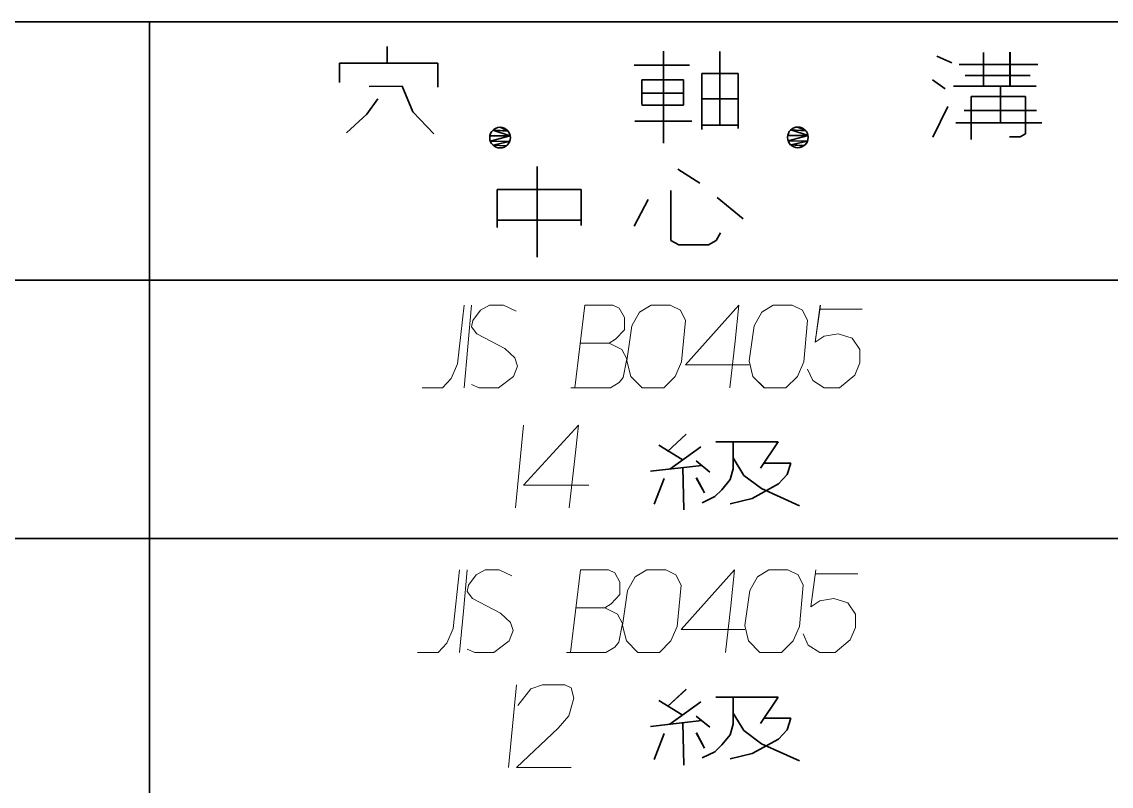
# Model space of a CAD drawing. Header units: millimetres. Extents: x 1333 to 104182, y -62616 to -5704.
# Drawn here: x 44934.52 to 44976.67, y -62540.41 to -62510.83 of the extents above; entities that cross this region are included whole.
import ezdxf

# ---------------------------------------------------------------- set-up
doc = ezdxf.new("R2010")
doc.units = ezdxf.units.MM
doc.header["$LTSCALE"] = 0.5
doc.layers.add('08', color=1, linetype='Continuous')

# ---------------------------------------------------------------- blocks, each defined once
blk = doc.blocks.new('999')
at = {"color": 7, "lineweight": 35}
for p, q in [((75114.978, -11823.12), (75475.513, -11823.12)), ((75414.978, -11823.12), (75414.978, -11898.12)), ((75114.978, -11838.12), (75474.978, -11838.12)), ((75234.978, -11853.12), (75474.978, -11853.12))]:
    blk.add_line(p, q, dxfattribs=at)
at = {"color": 7, "lineweight": 35, "ltscale": 0.008194}
blk.add_line((75428.771, -11824.547), (75428.771, -11825.531), dxfattribs=at)
at = {"color": 7, "lineweight": 35, "ltscale": 0.044495}
blk.add_line((75444.804, -11824.836), (75444.804, -11830.175), dxfattribs=at)
at = {"color": 7, "lineweight": 35, "ltscale": 0.035538}
blk.add_line((75448.075, -11824.847), (75448.075, -11829.111), dxfattribs=at)
at = {"color": 7, "lineweight": 35, "ltscale": 0.007961}
blk.add_line((75460.665, -11825.112), (75461.538, -11825.5), dxfattribs=at)
at = {"color": 7, "lineweight": 35, "ltscale": 0.016248}
blk.add_line((75463.384, -11824.913), (75463.384, -11826.863), dxfattribs=at)
at = {"color": 7, "lineweight": 35, "ltscale": 0.016525}
blk.add_line((75464.921, -11824.88), (75464.921, -11826.863), dxfattribs=at)
at = {"color": 7, "lineweight": 35, "ltscale": 0.047644}
blk.add_line((75425.997, -11825.531), (75431.714, -11825.531), dxfattribs=at)
at = {"color": 7, "lineweight": 35, "ltscale": 0.009323}
blk.add_line((75425.997, -11826.649), (75425.997, -11825.531), dxfattribs=at)
at = {"color": 7, "lineweight": 35, "ltscale": 0.011584}
blk.add_line((75431.714, -11825.531), (75431.714, -11826.921), dxfattribs=at)
at = {"color": 7, "lineweight": 35, "ltscale": 0.026721}
blk.add_line((75443.112, -11825.633), (75446.318, -11825.633), dxfattribs=at)
at = {"color": 7, "lineweight": 35, "ltscale": 0.038135}
blk.add_line((75461.969, -11825.6), (75466.545, -11825.6), dxfattribs=at)
at = {"color": 7, "lineweight": 35, "ltscale": 0.020081}
for p, q in [((75443.554, -11826.497), (75445.964, -11826.497)), ((75443.554, -11827.273), (75445.964, -11827.273)), ((75445.964, -11827.959), (75443.554, -11827.959))]:
    blk.add_line(p, q, dxfattribs=at)
at = {"color": 7, "lineweight": 35, "ltscale": 0.011816}
blk.add_line((75443.554, -11827.915), (75443.554, -11826.497), dxfattribs=at)
at = {"color": 7, "lineweight": 35, "ltscale": 0.012186}
blk.add_line((75445.964, -11826.497), (75445.964, -11827.959), dxfattribs=at)
at = {"color": 7, "lineweight": 35, "ltscale": 0.017505}
for p, q in [((75447.036, -11826.121), (75449.137, -11826.121)), ((75447.036, -11827.594), (75449.137, -11827.594)), ((75447.036, -11829.122), (75449.137, -11829.122))]:
    blk.add_line(p, q, dxfattribs=at)
at = {"color": 7, "lineweight": 35, "ltscale": 0.027048}
blk.add_line((75447.036, -11829.366), (75447.036, -11826.121), dxfattribs=at)
at = {"color": 7, "lineweight": 35, "ltscale": 0.026678}
blk.add_line((75449.137, -11826.121), (75449.137, -11829.322), dxfattribs=at)
at = {"color": 7, "lineweight": 35, "ltscale": 0.007469}
blk.add_line((75460.432, -11826.486), (75461.162, -11827.007), dxfattribs=at)
at = {"color": 7, "lineweight": 35, "ltscale": 0.031494}
blk.add_line((75462.312, -11826.231), (75466.091, -11826.231), dxfattribs=at)
at = {"color": 7, "lineweight": 35, "ltscale": 0.016067}
blk.add_line((75427.722, -11826.887), (75429.65, -11826.853), dxfattribs=at)
at = {"color": 7, "lineweight": 35, "ltscale": 0.01343}
blk.add_line((75429.65, -11826.853), (75430.259, -11828.345), dxfattribs=at)
at = {"color": 7, "lineweight": 35, "ltscale": 0.03988}
blk.add_line((75461.648, -11826.863), (75466.434, -11826.863), dxfattribs=at)
at = {"color": 7, "lineweight": 35, "ltscale": 0.017722}
blk.add_line((75464.379, -11826.863), (75464.379, -11828.989), dxfattribs=at)
at = {"color": 7, "lineweight": 35, "ltscale": 0.009085}
blk.add_line((75428.229, -11827.599), (75427.588, -11828.48), dxfattribs=at)
at = {"color": 7, "lineweight": 35, "ltscale": 0.02616}
blk.add_line((75462.676, -11827.461), (75465.816, -11827.461), dxfattribs=at)
at = {"color": 7, "lineweight": 35, "ltscale": 0.02077}
blk.add_line((75462.676, -11829.953), (75462.676, -11827.461), dxfattribs=at)
at = {"color": 7, "lineweight": 35, "ltscale": 0.018094}
blk.add_line((75465.816, -11827.461), (75465.816, -11829.632), dxfattribs=at)
at = {"color": 7, "lineweight": 35, "ltscale": 0.01339}
blk.add_line((75427.588, -11828.48), (75426.402, -11829.565), dxfattribs=at)
at = {"color": 7, "lineweight": 35, "ltscale": 0.014779}
blk.add_line((75430.259, -11828.345), (75431.478, -11829.633), dxfattribs=at)
at = {"color": 7, "lineweight": 35, "ltscale": 0.016422}
blk.add_line((75460.444, -11829.82), (75461.305, -11828.048), dxfattribs=at)
at = {"color": 7, "lineweight": 35, "ltscale": 0.034998}
blk.add_line((75462.268, -11828.28), (75466.467, -11828.28), dxfattribs=at)
at = {"color": 7, "lineweight": 35, "ltscale": 0.027539}
blk.add_line((75443.146, -11828.89), (75446.45, -11828.89), dxfattribs=at)
at = {"color": 7, "lineweight": 35, "ltscale": 0.041724}
blk.add_line((75461.77, -11828.989), (75466.776, -11828.989), dxfattribs=at)
at = {"color": 7, "lineweight": 35, "ltscale": 0.009827}
for p, q in [((75434.732, -11829.734), (75435.911, -11829.733)), ((75435.911, -11829.733), (75434.732, -11829.734)), ((75452.018, -11829.717), (75453.197, -11829.716)), ((75453.197, -11829.716), (75452.018, -11829.717))]:
    blk.add_line(p, q, dxfattribs=at)
at = {"color": 7, "lineweight": 35, "ltscale": 0.009973}
for p, q in [((75435.911, -11829.733), (75434.758, -11830.054)), ((75453.197, -11829.716), (75452.045, -11830.038))]:
    blk.add_line(p, q, dxfattribs=at)
at = {"color": 7, "lineweight": 35, "ltscale": 0.008787}
blk.add_line((75434.906, -11829.414), (75435.911, -11829.733), dxfattribs=at)
at = {"color": 7, "lineweight": 35, "ltscale": 0.007298}
blk.add_line((75435.78, -11829.461), (75434.906, -11829.414), dxfattribs=at)
at = {"color": 7, "lineweight": 35, "ltscale": 0.004215}
for p, q in [((75435.322, -11829.248), (75435.78, -11829.461)), ((75452.609, -11829.23), (75453.067, -11829.444))]:
    blk.add_line(p, q, dxfattribs=at)
at = {"color": 7, "lineweight": 35, "ltscale": 0.008776}
blk.add_line((75452.194, -11829.397), (75453.197, -11829.716), dxfattribs=at)
at = {"color": 7, "lineweight": 35, "ltscale": 0.007286}
blk.add_line((75453.067, -11829.444), (75452.194, -11829.397), dxfattribs=at)
at = {"color": 7, "lineweight": 35, "ltscale": 0.002874}
blk.add_line((75465.816, -11829.632), (75465.517, -11829.804), dxfattribs=at)
at = {"color": 7, "lineweight": 35, "ltscale": 0.009339}
for p, q in [((75434.758, -11830.054), (75435.879, -11830.071)), ((75452.045, -11830.038), (75453.165, -11830.054))]:
    blk.add_line(p, q, dxfattribs=at)
at = {"color": 7, "lineweight": 35, "ltscale": 0.008292}
blk.add_line((75435.879, -11830.071), (75434.906, -11830.281), dxfattribs=at)
at = {"color": 7, "lineweight": 35, "ltscale": 0.006446}
for p, q in [((75434.906, -11830.281), (75435.678, -11830.33)), ((75452.192, -11830.264), (75452.964, -11830.313))]:
    blk.add_line(p, q, dxfattribs=at)
at = {"color": 7, "lineweight": 35, "ltscale": 0.008293}
for p, q in [((75453.165, -11830.054), (75452.192, -11830.264)), ((75446.715, -11864.41), (75447.184, -11865.288))]:
    blk.add_line(p, q, dxfattribs=at)
at = {"color": 7, "lineweight": 35, "ltscale": 0.005164}
blk.add_line((75465.517, -11829.804), (75464.897, -11829.804), dxfattribs=at)
at = {"color": 7, "lineweight": 35, "ltscale": 0.043878}
blk.add_line((75437.474, -11831.529), (75437.474, -11836.794), dxfattribs=at)
at = {"color": 7, "lineweight": 35, "ltscale": 0.012576}
blk.add_line((75445.643, -11831.682), (75446.913, -11832.497), dxfattribs=at)
at = {"color": 7, "lineweight": 35, "ltscale": 0.040601}
for p, q in [((75435.165, -11832.854), (75440.037, -11832.854)), ((75435.165, -11834.637), (75440.037, -11834.637))]:
    blk.add_line(p, q, dxfattribs=at)
at = {"color": 7, "lineweight": 35, "ltscale": 0.018365}
blk.add_line((75435.165, -11835.058), (75435.165, -11832.854), dxfattribs=at)
at = {"color": 7, "lineweight": 35, "ltscale": 0.017517}
blk.add_line((75440.037, -11832.854), (75440.037, -11834.956), dxfattribs=at)
at = {"color": 7, "lineweight": 35, "ltscale": 0.02406}
blk.add_line((75445.236, -11832.922), (75445.236, -11835.809), dxfattribs=at)
at = {"color": 7, "lineweight": 35, "ltscale": 0.014554}
blk.add_line((75443.913, -11833.431), (75443.1, -11834.977), dxfattribs=at)
at = {"color": 7, "lineweight": 35, "ltscale": 0.016273}
blk.add_line((75447.93, -11833.313), (75449.439, -11834.552), dxfattribs=at)
at = {"color": 7, "lineweight": 35, "ltscale": 0.004257}
blk.add_line((75447.868, -11835.819), (75448.123, -11835.376), dxfattribs=at)
at = {"color": 7, "lineweight": 35, "ltscale": 0.004455}
blk.add_line((75445.236, -11835.809), (75445.699, -11836.076), dxfattribs=at)
at = {"color": 7, "lineweight": 35, "ltscale": 0.014355}
blk.add_line((75445.699, -11836.076), (75447.421, -11836.076), dxfattribs=at)
at = {"color": 7, "lineweight": 35, "ltscale": 0.004297}
blk.add_line((75447.421, -11836.076), (75447.868, -11835.819), dxfattribs=at)
at = {"color": 7, "lineweight": 35, "ltscale": 0.012234}
for p, q in [((75446.124, -11847.06), (75445.05, -11848.061)), ((75446.124, -11861.876), (75445.05, -11862.877))]:
    blk.add_line(p, q, dxfattribs=at)
at = {"color": 7, "lineweight": 35, "ltscale": 0.030115}
for p, q in [((75447.851, -11847.505), (75451.464, -11847.505)), ((75447.851, -11862.321), (75451.464, -11862.321))]:
    blk.add_line(p, q, dxfattribs=at)
at = {"color": 7, "lineweight": 35, "ltscale": 0.013083}
for p, q in [((75448.861, -11847.505), (75448.861, -11849.075)), ((75448.861, -11862.321), (75448.861, -11863.891))]:
    blk.add_line(p, q, dxfattribs=at)
at = {"color": 7, "lineweight": 35, "ltscale": 0.015362}
blk.add_line((75451.464, -11847.505), (75450.441, -11849.038), dxfattribs=at)
at = {"color": 7, "lineweight": 35, "ltscale": 0.013328}
blk.add_line((75444.533, -11847.702), (75445.901, -11848.531), dxfattribs=at)
at = {"color": 7, "lineweight": 35, "ltscale": 0.018495}
for p, q in [((75446.975, -11847.789), (75445.174, -11849.087)), ((75446.975, -11862.605), (75445.174, -11863.903))]:
    blk.add_line(p, q, dxfattribs=at)
at = {"color": 7, "lineweight": 35, "ltscale": 0.008474}
for p, q in [((75446.704, -11848.617), (75447.492, -11849.26)), ((75446.704, -11863.433), (75447.492, -11864.076))]:
    blk.add_line(p, q, dxfattribs=at)
at = {"color": 7, "lineweight": 35, "ltscale": 0.009837}
for p, q in [((75448.861, -11848.444), (75449.466, -11849.458)), ((75448.861, -11863.26), (75449.466, -11864.274))]:
    blk.add_line(p, q, dxfattribs=at)
at = {"color": 7, "lineweight": 35, "ltscale": 0.013049}
for p, q in [((75450.638, -11848.741), (75452.204, -11848.741)), ((75450.638, -11863.557), (75452.204, -11863.557))]:
    blk.add_line(p, q, dxfattribs=at)
at = {"color": 7, "lineweight": 35, "ltscale": 0.005862}
for p, q in [((75452.204, -11848.741), (75451.982, -11849.409)), ((75452.204, -11863.557), (75451.982, -11864.224))]:
    blk.add_line(p, q, dxfattribs=at)
at = {"color": 7, "lineweight": 35, "ltscale": 0.024924}
for p, q in [((75444.064, -11849.211), (75447.036, -11848.877)), ((75444.064, -11864.027), (75447.036, -11863.693))]:
    blk.add_line(p, q, dxfattribs=at)
at = {"color": 7, "lineweight": 35, "ltscale": 0.020496}
for p, q in [((75445.924, -11849.002), (75445.987, -11851.461)), ((75445.924, -11863.818), (75445.987, -11866.276))]:
    blk.add_line(p, q, dxfattribs=at)
at = {"color": 7, "lineweight": 35, "ltscale": 0.005376}
blk.add_line((75448.861, -11849.075), (75448.677, -11849.693), dxfattribs=at)
at = {"color": 7, "lineweight": 35, "ltscale": 0.013404}
for p, q in [((75444.852, -11849.631), (75444.26, -11851.127)), ((75444.852, -11864.447), (75444.26, -11865.943))]:
    blk.add_line(p, q, dxfattribs=at)
at = {"color": 7, "lineweight": 35, "ltscale": 0.00829}
blk.add_line((75446.715, -11849.594), (75447.184, -11850.471), dxfattribs=at)
at = {"color": 7, "lineweight": 35, "ltscale": 0.00637}
blk.add_line((75448.677, -11849.693), (75448.195, -11850.286), dxfattribs=at)
at = {"color": 7, "lineweight": 35, "ltscale": 0.010647}
blk.add_line((75449.466, -11849.458), (75450.489, -11850.224), dxfattribs=at)
at = {"color": 7, "lineweight": 35, "ltscale": 0.014628}
blk.add_line((75451.488, -11849.952), (75449.947, -11850.793), dxfattribs=at)
at = {"color": 7, "lineweight": 35, "ltscale": 0.006121}
for p, q in [((75451.982, -11849.409), (75451.488, -11849.952)), ((75451.982, -11864.224), (75451.488, -11864.768))]:
    blk.add_line(p, q, dxfattribs=at)
at = {"color": 7, "lineweight": 35, "ltscale": 0.004731}
for p, q in [((75448.195, -11850.286), (75447.788, -11850.682)), ((75448.195, -11865.102), (75447.788, -11865.498))]:
    blk.add_line(p, q, dxfattribs=at)
at = {"color": 7, "lineweight": 35, "ltscale": 0.020169}
blk.add_line((75450.489, -11850.224), (75452.698, -11851.213), dxfattribs=at)
at = {"color": 7, "lineweight": 35, "ltscale": 0.00685}
for p, q in [((75447.788, -11850.682), (75447.048, -11851.04)), ((75447.788, -11865.498), (75447.048, -11865.856))]:
    blk.add_line(p, q, dxfattribs=at)
at = {"color": 7, "lineweight": 35, "ltscale": 0.010798}
blk.add_line((75449.947, -11850.793), (75448.689, -11851.102), dxfattribs=at)
at = {"color": 7, "lineweight": 35, "ltscale": 0.013327}
blk.add_line((75444.533, -11862.519), (75445.901, -11863.347), dxfattribs=at)
at = {"color": 7, "lineweight": 35, "ltscale": 0.01536}
blk.add_line((75451.464, -11862.321), (75450.441, -11863.853), dxfattribs=at)
at = {"color": 7, "lineweight": 35, "ltscale": 0.005373}
blk.add_line((75448.861, -11863.891), (75448.677, -11864.509), dxfattribs=at)
at = {"color": 7, "lineweight": 35, "ltscale": 0.006372}
blk.add_line((75448.677, -11864.509), (75448.195, -11865.102), dxfattribs=at)
at = {"color": 7, "lineweight": 35, "ltscale": 0.010649}
blk.add_line((75449.466, -11864.274), (75450.489, -11865.04), dxfattribs=at)
at = {"color": 7, "lineweight": 35, "ltscale": 0.014629}
blk.add_line((75451.488, -11864.768), (75449.947, -11865.609), dxfattribs=at)
at = {"color": 7, "lineweight": 35, "ltscale": 0.020168}
blk.add_line((75450.489, -11865.04), (75452.698, -11866.029), dxfattribs=at)
at = {"color": 7, "lineweight": 35, "ltscale": 0.010797}
blk.add_line((75449.947, -11865.609), (75448.689, -11865.918), dxfattribs=at)
at = {"color": 7, "lineweight": 13}
for points in [[(75433.231, -11839.565), (75432.862, -11842.985), (75432.493, -11843.825), (75431.976, -11844.365), (75430.794, -11844.365)], [(75433.231, -11844.365), (75433.453, -11841.965), (75433.675, -11839.565)], [(75433.675, -11844.185), (75434.118, -11844.365), (75435.226, -11844.365), (75436.112, -11843.705), (75436.334, -11843.105), (75436.186, -11842.625), (75435.595, -11842.085), (75433.97, -11841.245), (75433.675, -11840.825), (75433.748, -11840.465), (75434.192, -11839.865), (75434.709, -11839.565), (75435.521, -11839.565), (75436.26, -11839.925)], [(75439.436, -11844.365), (75441.725, -11844.365), (75442.242, -11844.065), (75442.464, -11843.765), (75442.685, -11842.685), (75442.39, -11842.145), (75441.651, -11841.785), (75442.021, -11841.545), (75442.538, -11841.005), (75442.538, -11840.285), (75442.242, -11839.745), (75441.873, -11839.565), (75440.248, -11839.565), (75439.953, -11841.965), (75439.657, -11844.365)], [(75448.668, -11844.365), (75448.964, -11841.665), (75449.185, -11839.565), (75446.083, -11843.045), (75449.776, -11843.045)], [(75453.174, -11843.285), (75453.469, -11843.945), (75454.134, -11844.365), (75455.02, -11844.365), (75455.906, -11843.645), (75456.202, -11842.925), (75456.202, -11842.145), (75455.759, -11841.485), (75454.946, -11841.245), (75454.134, -11841.365), (75453.617, -11841.725), (75453.912, -11839.565)], [(75453.912, -11839.805), (75456.35, -11839.805)], [(75441.651, -11841.785), (75439.953, -11841.785)], [(75436.681, -11846.543), (75436.452, -11848.943), (75436.224, -11851.343)], [(75439.343, -11851.343), (75439.648, -11848.643), (75439.876, -11846.543), (75436.681, -11850.023), (75440.485, -11850.023)], [(75432.977, -11854.929), (75432.608, -11858.349), (75432.239, -11859.189), (75431.722, -11859.729), (75430.54, -11859.729)], [(75432.977, -11859.729), (75433.199, -11857.329), (75433.421, -11854.929)], [(75433.421, -11859.549), (75433.864, -11859.729), (75434.971, -11859.729), (75435.858, -11859.069), (75436.079, -11858.469), (75435.932, -11857.989), (75435.341, -11857.449), (75433.716, -11856.609), (75433.421, -11856.189), (75433.494, -11855.829), (75433.937, -11855.229), (75434.455, -11854.929), (75435.267, -11854.929), (75436.006, -11855.289)], [(75439.182, -11859.729), (75441.471, -11859.729), (75441.988, -11859.429), (75442.21, -11859.129), (75442.431, -11858.049), (75442.136, -11857.509), (75441.397, -11857.149), (75441.767, -11856.909), (75442.284, -11856.369), (75442.284, -11855.649), (75441.988, -11855.109), (75441.619, -11854.929), (75439.994, -11854.929), (75439.698, -11857.329), (75439.403, -11859.729)], [(75448.414, -11859.729), (75448.709, -11857.029), (75448.931, -11854.929), (75445.829, -11858.409), (75449.522, -11858.409)], [(75452.919, -11858.649), (75453.215, -11859.309), (75453.88, -11859.729), (75454.766, -11859.729), (75455.652, -11859.009), (75455.948, -11858.289), (75455.948, -11857.509), (75455.505, -11856.849), (75454.692, -11856.609), (75453.88, -11856.729), (75453.363, -11857.089), (75453.658, -11854.929)], [(75453.658, -11855.169), (75456.095, -11855.169)], [(75441.397, -11857.149), (75439.698, -11857.149)], [(75436.271, -11861.614), (75436.043, -11864.014), (75435.816, -11866.414)], [(75439.459, -11866.414), (75436.271, -11866.414), (75438.7, -11864.134), (75439.307, -11863.414), (75439.611, -11862.394), (75439.459, -11861.794), (75439.079, -11861.614), (75437.789, -11861.614), (75437.106, -11861.854), (75436.347, -11862.814)]]:
    blk.add_lwpolyline(points, dxfattribs=at)
for points in [[(75444.827, -11844.365), (75445.492, -11843.705), (75445.861, -11842.865), (75446.083, -11840.465), (75445.788, -11839.865), (75445.197, -11839.565), (75444.089, -11839.565), (75443.424, -11839.985), (75442.981, -11840.765), (75442.685, -11842.805), (75442.907, -11843.705), (75443.572, -11844.365)], [(75451.918, -11844.365), (75452.583, -11843.705), (75452.952, -11842.865), (75453.174, -11840.465), (75452.878, -11839.865), (75452.287, -11839.565), (75451.179, -11839.565), (75450.515, -11839.985), (75450.072, -11840.765), (75449.776, -11842.805), (75449.998, -11843.705), (75450.662, -11844.365)], [(75444.573, -11859.729), (75445.238, -11859.069), (75445.607, -11858.229), (75445.829, -11855.829), (75445.533, -11855.229), (75444.943, -11854.929), (75443.835, -11854.929), (75443.17, -11855.349), (75442.727, -11856.129), (75442.431, -11858.169), (75442.653, -11859.069), (75443.318, -11859.729)], [(75451.664, -11859.729), (75452.329, -11859.069), (75452.698, -11858.229), (75452.919, -11855.829), (75452.624, -11855.229), (75452.033, -11854.929), (75450.925, -11854.929), (75450.261, -11855.349), (75449.817, -11856.129), (75449.522, -11858.169), (75449.743, -11859.069), (75450.408, -11859.729)]]:
    blk.add_lwpolyline(points, close=True, dxfattribs=at)
at = {"color": 7, "lineweight": 35}
for centre in [(75435.322, -11829.847), (75452.609, -11829.831)]:
    blk.add_circle(centre, 0.6, dxfattribs=at)

msp = doc.modelspace()

# ---------------------------------------------------------------- linework, layer by layer
at = {"color": 7, "lineweight": 35}
for p, q in [((44739.462, -62510.825), (44979.819, -62510.825)), ((44939.462, -62510.825), (44939.462, -62560.825)), ((44739.462, -62520.825), (44979.462, -62520.825)), ((44819.462, -62530.825), (44979.462, -62530.825))]:
    msp.add_line(p, q, dxfattribs=at)
at = {"color": 7, "lineweight": 35, "ltscale": 0.008194}
msp.add_line((44948.658, -62511.777), (44948.658, -62512.432), dxfattribs=at)
at = {"color": 7, "lineweight": 35, "ltscale": 0.044495}
msp.add_line((44959.346, -62511.969), (44959.346, -62515.528), dxfattribs=at)
at = {"color": 7, "lineweight": 35, "ltscale": 0.035538}
msp.add_line((44961.527, -62511.976), (44961.527, -62514.819), dxfattribs=at)
at = {"color": 7, "lineweight": 35, "ltscale": 0.007961}
msp.add_line((44969.92, -62512.153), (44970.502, -62512.412), dxfattribs=at)
at = {"color": 7, "lineweight": 35, "ltscale": 0.016248}
msp.add_line((44971.733, -62512.021), (44971.733, -62513.32), dxfattribs=at)
at = {"color": 7, "lineweight": 35, "ltscale": 0.016525}
msp.add_line((44972.757, -62511.998), (44972.757, -62513.32), dxfattribs=at)
at = {"color": 7, "lineweight": 35, "ltscale": 0.047644}
msp.add_line((44946.808, -62512.432), (44950.62, -62512.432), dxfattribs=at)
at = {"color": 7, "lineweight": 35, "ltscale": 0.009323}
msp.add_line((44946.808, -62513.178), (44946.808, -62512.432), dxfattribs=at)
at = {"color": 7, "lineweight": 35, "ltscale": 0.011584}
msp.add_line((44950.62, -62512.432), (44950.62, -62513.359), dxfattribs=at)
at = {"color": 7, "lineweight": 35, "ltscale": 0.026721}
msp.add_line((44958.218, -62512.501), (44960.356, -62512.501), dxfattribs=at)
at = {"color": 7, "lineweight": 35, "ltscale": 0.038135}
msp.add_line((44970.79, -62512.478), (44973.84, -62512.478), dxfattribs=at)
at = {"color": 7, "lineweight": 35, "ltscale": 0.020081}
for p, q in [((44958.513, -62513.077), (44960.12, -62513.077)), ((44958.513, -62513.594), (44960.12, -62513.594)), ((44960.12, -62514.051), (44958.513, -62514.051))]:
    msp.add_line(p, q, dxfattribs=at)
at = {"color": 7, "lineweight": 35, "ltscale": 0.011816}
msp.add_line((44958.513, -62514.022), (44958.513, -62513.077), dxfattribs=at)
at = {"color": 7, "lineweight": 35, "ltscale": 0.012186}
msp.add_line((44960.12, -62513.077), (44960.12, -62514.051), dxfattribs=at)
at = {"color": 7, "lineweight": 35, "ltscale": 0.017505}
for p, q in [((44960.835, -62512.826), (44962.235, -62512.826)), ((44960.835, -62513.808), (44962.235, -62513.808)), ((44960.835, -62514.827), (44962.235, -62514.827))]:
    msp.add_line(p, q, dxfattribs=at)
at = {"color": 7, "lineweight": 35, "ltscale": 0.027048}
msp.add_line((44960.835, -62514.989), (44960.835, -62512.826), dxfattribs=at)
at = {"color": 7, "lineweight": 35, "ltscale": 0.026678}
msp.add_line((44962.235, -62512.826), (44962.235, -62514.96), dxfattribs=at)
at = {"color": 7, "lineweight": 35, "ltscale": 0.007469}
msp.add_line((44969.765, -62513.069), (44970.252, -62513.416), dxfattribs=at)
at = {"color": 7, "lineweight": 35, "ltscale": 0.031494}
msp.add_line((44971.018, -62512.9), (44973.538, -62512.9), dxfattribs=at)
at = {"color": 7, "lineweight": 35, "ltscale": 0.016067}
msp.add_line((44947.959, -62513.336), (44949.244, -62513.314), dxfattribs=at)
at = {"color": 7, "lineweight": 35, "ltscale": 0.01343}
msp.add_line((44949.244, -62513.314), (44949.65, -62514.308), dxfattribs=at)
at = {"color": 7, "lineweight": 35, "ltscale": 0.03988}
msp.add_line((44970.576, -62513.32), (44973.766, -62513.32), dxfattribs=at)
at = {"color": 7, "lineweight": 35, "ltscale": 0.017722}
msp.add_line((44972.396, -62513.32), (44972.396, -62514.738), dxfattribs=at)
at = {"color": 7, "lineweight": 35, "ltscale": 0.009085}
msp.add_line((44948.296, -62513.811), (44947.869, -62514.399), dxfattribs=at)
at = {"color": 7, "lineweight": 35, "ltscale": 0.02616}
msp.add_line((44971.261, -62513.719), (44973.354, -62513.719), dxfattribs=at)
at = {"color": 7, "lineweight": 35, "ltscale": 0.02077}
msp.add_line((44971.261, -62515.381), (44971.261, -62513.719), dxfattribs=at)
at = {"color": 7, "lineweight": 35, "ltscale": 0.018094}
msp.add_line((44973.354, -62513.719), (44973.354, -62515.167), dxfattribs=at)
at = {"color": 7, "lineweight": 35, "ltscale": 0.014779}
msp.add_line((44949.65, -62514.308), (44950.462, -62515.167), dxfattribs=at)
at = {"color": 7, "lineweight": 35, "ltscale": 0.016422}
msp.add_line((44969.773, -62515.292), (44970.347, -62514.11), dxfattribs=at)
at = {"color": 7, "lineweight": 35, "ltscale": 0.034998}
msp.add_line((44970.989, -62514.265), (44973.789, -62514.265), dxfattribs=at)
at = {"color": 7, "lineweight": 35, "ltscale": 0.01339}
msp.add_line((44947.869, -62514.399), (44947.079, -62515.122), dxfattribs=at)
at = {"color": 7, "lineweight": 35, "ltscale": 0.027539}
msp.add_line((44958.241, -62514.672), (44960.444, -62514.672), dxfattribs=at)
at = {"color": 7, "lineweight": 35, "ltscale": 0.041724}
msp.add_line((44970.657, -62514.738), (44973.995, -62514.738), dxfattribs=at)
at = {"color": 7, "lineweight": 35, "ltscale": 0.008787}
msp.add_line((44952.748, -62515.021), (44953.418, -62515.234), dxfattribs=at)
at = {"color": 7, "lineweight": 35, "ltscale": 0.007298}
msp.add_line((44953.331, -62515.053), (44952.748, -62515.021), dxfattribs=at)
at = {"color": 7, "lineweight": 35, "ltscale": 0.004215}
for p, q in [((44953.025, -62514.91), (44953.331, -62515.053)), ((44964.549, -62514.899), (44964.855, -62515.041))]:
    msp.add_line(p, q, dxfattribs=at)
at = {"color": 7, "lineweight": 35, "ltscale": 0.008776}
msp.add_line((44964.273, -62515.01), (44964.942, -62515.223), dxfattribs=at)
at = {"color": 7, "lineweight": 35, "ltscale": 0.007286}
msp.add_line((44964.855, -62515.041), (44964.273, -62515.01), dxfattribs=at)
at = {"color": 7, "lineweight": 35, "ltscale": 0.002874}
msp.add_line((44973.354, -62515.167), (44973.155, -62515.281), dxfattribs=at)
at = {"color": 7, "lineweight": 35, "ltscale": 0.009827}
for p, q in [((44952.631, -62515.234), (44953.418, -62515.234)), ((44953.418, -62515.234), (44952.631, -62515.234)), ((44964.156, -62515.223), (44964.942, -62515.223)), ((44964.942, -62515.223), (44964.156, -62515.223))]:
    msp.add_line(p, q, dxfattribs=at)
at = {"color": 7, "lineweight": 35, "ltscale": 0.009973}
for p, q in [((44953.418, -62515.234), (44952.649, -62515.448)), ((44964.942, -62515.223), (44964.173, -62515.437))]:
    msp.add_line(p, q, dxfattribs=at)
at = {"color": 7, "lineweight": 35, "ltscale": 0.009339}
for p, q in [((44952.649, -62515.448), (44953.396, -62515.459)), ((44964.173, -62515.437), (44964.92, -62515.448))]:
    msp.add_line(p, q, dxfattribs=at)
at = {"color": 7, "lineweight": 35, "ltscale": 0.008292}
msp.add_line((44953.396, -62515.459), (44952.748, -62515.599), dxfattribs=at)
at = {"color": 7, "lineweight": 35, "ltscale": 0.006446}
for p, q in [((44952.748, -62515.599), (44953.262, -62515.632)), ((44964.272, -62515.588), (44964.787, -62515.62))]:
    msp.add_line(p, q, dxfattribs=at)
at = {"color": 7, "lineweight": 35, "ltscale": 0.008293}
for p, q in [((44964.92, -62515.448), (44964.272, -62515.588)), ((44960.621, -62538.352), (44960.933, -62538.937))]:
    msp.add_line(p, q, dxfattribs=at)
at = {"color": 7, "lineweight": 35, "ltscale": 0.005164}
msp.add_line((44973.155, -62515.281), (44972.742, -62515.281), dxfattribs=at)
at = {"color": 7, "lineweight": 35, "ltscale": 0.043878}
msp.add_line((44954.46, -62516.431), (44954.46, -62519.941), dxfattribs=at)
at = {"color": 7, "lineweight": 35, "ltscale": 0.012576}
msp.add_line((44959.906, -62516.533), (44960.752, -62517.077), dxfattribs=at)
at = {"color": 7, "lineweight": 35, "ltscale": 0.040601}
for p, q in [((44952.92, -62517.315), (44956.169, -62517.315)), ((44952.92, -62518.503), (44956.169, -62518.503))]:
    msp.add_line(p, q, dxfattribs=at)
at = {"color": 7, "lineweight": 35, "ltscale": 0.018365}
msp.add_line((44952.92, -62518.784), (44952.92, -62517.315), dxfattribs=at)
at = {"color": 7, "lineweight": 35, "ltscale": 0.017517}
msp.add_line((44956.169, -62517.315), (44956.169, -62518.716), dxfattribs=at)
at = {"color": 7, "lineweight": 35, "ltscale": 0.014554}
msp.add_line((44958.752, -62517.699), (44958.21, -62518.73), dxfattribs=at)
at = {"color": 7, "lineweight": 35, "ltscale": 0.02406}
msp.add_line((44959.634, -62517.36), (44959.634, -62519.285), dxfattribs=at)
at = {"color": 7, "lineweight": 35, "ltscale": 0.016273}
msp.add_line((44961.43, -62517.62), (44962.436, -62518.447), dxfattribs=at)
at = {"color": 7, "lineweight": 35, "ltscale": 0.004455}
msp.add_line((44959.634, -62519.285), (44959.943, -62519.463), dxfattribs=at)
at = {"color": 7, "lineweight": 35, "ltscale": 0.004297}
msp.add_line((44961.091, -62519.463), (44961.389, -62519.291), dxfattribs=at)
at = {"color": 7, "lineweight": 35, "ltscale": 0.004257}
msp.add_line((44961.389, -62519.291), (44961.559, -62518.996), dxfattribs=at)
at = {"color": 7, "lineweight": 35, "ltscale": 0.014355}
msp.add_line((44959.943, -62519.463), (44961.091, -62519.463), dxfattribs=at)
at = {"color": 7, "lineweight": 35, "ltscale": 0.012234}
for p, q in [((44960.226, -62526.785), (44959.51, -62527.452)), ((44960.226, -62536.662), (44959.51, -62537.33))]:
    msp.add_line(p, q, dxfattribs=at)
at = {"color": 7, "lineweight": 35, "ltscale": 0.013328}
msp.add_line((44959.166, -62527.213), (44960.078, -62527.766), dxfattribs=at)
at = {"color": 7, "lineweight": 35, "ltscale": 0.018495}
for p, q in [((44960.794, -62527.271), (44959.593, -62528.137)), ((44960.794, -62537.149), (44959.593, -62538.014))]:
    msp.add_line(p, q, dxfattribs=at)
at = {"color": 7, "lineweight": 35, "ltscale": 0.030115}
for p, q in [((44961.377, -62527.082), (44963.787, -62527.082)), ((44961.377, -62536.959), (44963.787, -62536.959))]:
    msp.add_line(p, q, dxfattribs=at)
at = {"color": 7, "lineweight": 35, "ltscale": 0.013083}
for p, q in [((44962.051, -62527.082), (44962.051, -62528.128)), ((44962.051, -62536.959), (44962.051, -62538.006))]:
    msp.add_line(p, q, dxfattribs=at)
at = {"color": 7, "lineweight": 35, "ltscale": 0.015362}
msp.add_line((44963.787, -62527.082), (44963.104, -62528.104), dxfattribs=at)
at = {"color": 7, "lineweight": 35, "ltscale": 0.008474}
for p, q in [((44960.613, -62527.823), (44961.138, -62528.252)), ((44960.613, -62537.701), (44961.138, -62538.129))]:
    msp.add_line(p, q, dxfattribs=at)
at = {"color": 7, "lineweight": 35, "ltscale": 0.009837}
for p, q in [((44962.051, -62527.708), (44962.455, -62528.384)), ((44962.051, -62537.585), (44962.455, -62538.261))]:
    msp.add_line(p, q, dxfattribs=at)
at = {"color": 7, "lineweight": 35, "ltscale": 0.024924}
for p, q in [((44958.853, -62528.219), (44960.835, -62527.996)), ((44958.853, -62538.096), (44960.835, -62537.874))]:
    msp.add_line(p, q, dxfattribs=at)
at = {"color": 7, "lineweight": 35, "ltscale": 0.020496}
for p, q in [((44960.093, -62528.08), (44960.135, -62529.719)), ((44960.093, -62537.957), (44960.135, -62539.596))]:
    msp.add_line(p, q, dxfattribs=at)
at = {"color": 7, "lineweight": 35, "ltscale": 0.005376}
msp.add_line((44962.051, -62528.128), (44961.928, -62528.54), dxfattribs=at)
at = {"color": 7, "lineweight": 35, "ltscale": 0.013049}
for p, q in [((44963.236, -62527.906), (44964.28, -62527.906)), ((44963.236, -62537.783), (44964.28, -62537.783))]:
    msp.add_line(p, q, dxfattribs=at)
at = {"color": 7, "lineweight": 35, "ltscale": 0.005862}
for p, q in [((44964.28, -62527.906), (44964.131, -62528.351)), ((44964.28, -62537.783), (44964.131, -62538.228))]:
    msp.add_line(p, q, dxfattribs=at)
at = {"color": 7, "lineweight": 35, "ltscale": 0.013404}
for p, q in [((44959.378, -62528.499), (44958.984, -62529.496)), ((44959.378, -62538.377), (44958.984, -62539.374))]:
    msp.add_line(p, q, dxfattribs=at)
at = {"color": 7, "lineweight": 35, "ltscale": 0.00829}
msp.add_line((44960.621, -62528.474), (44960.933, -62529.059), dxfattribs=at)
at = {"color": 7, "lineweight": 35, "ltscale": 0.00637}
msp.add_line((44961.928, -62528.54), (44961.607, -62528.936), dxfattribs=at)
at = {"color": 7, "lineweight": 35, "ltscale": 0.010647}
msp.add_line((44962.455, -62528.384), (44963.136, -62528.895), dxfattribs=at)
at = {"color": 7, "lineweight": 35, "ltscale": 0.006121}
for p, q in [((44964.131, -62528.351), (44963.802, -62528.713)), ((44964.131, -62538.228), (44963.802, -62538.591))]:
    msp.add_line(p, q, dxfattribs=at)
at = {"color": 7, "lineweight": 35, "ltscale": 0.004731}
for p, q in [((44961.607, -62528.936), (44961.335, -62529.2)), ((44961.607, -62538.813), (44961.335, -62539.077))]:
    msp.add_line(p, q, dxfattribs=at)
at = {"color": 7, "lineweight": 35, "ltscale": 0.014628}
msp.add_line((44963.802, -62528.713), (44962.775, -62529.274), dxfattribs=at)
at = {"color": 7, "lineweight": 35, "ltscale": 0.020169}
msp.add_line((44963.136, -62528.895), (44964.609, -62529.554), dxfattribs=at)
at = {"color": 7, "lineweight": 35, "ltscale": 0.00685}
for p, q in [((44961.335, -62529.2), (44960.842, -62529.439)), ((44961.335, -62539.077), (44960.842, -62539.316))]:
    msp.add_line(p, q, dxfattribs=at)
at = {"color": 7, "lineweight": 35, "ltscale": 0.010798}
msp.add_line((44962.775, -62529.274), (44961.936, -62529.48), dxfattribs=at)
at = {"color": 7, "lineweight": 35, "ltscale": 0.013327}
msp.add_line((44959.166, -62537.091), (44960.078, -62537.643), dxfattribs=at)
at = {"color": 7, "lineweight": 35, "ltscale": 0.01536}
msp.add_line((44963.787, -62536.959), (44963.104, -62537.981), dxfattribs=at)
at = {"color": 7, "lineweight": 35, "ltscale": 0.005373}
msp.add_line((44962.051, -62538.006), (44961.928, -62538.418), dxfattribs=at)
at = {"color": 7, "lineweight": 35, "ltscale": 0.010649}
msp.add_line((44962.455, -62538.261), (44963.136, -62538.772), dxfattribs=at)
at = {"color": 7, "lineweight": 35, "ltscale": 0.006372}
msp.add_line((44961.928, -62538.418), (44961.607, -62538.813), dxfattribs=at)
at = {"color": 7, "lineweight": 35, "ltscale": 0.014629}
msp.add_line((44963.802, -62538.591), (44962.775, -62539.151), dxfattribs=at)
at = {"color": 7, "lineweight": 35, "ltscale": 0.020168}
msp.add_line((44963.136, -62538.772), (44964.609, -62539.431), dxfattribs=at)
at = {"color": 7, "lineweight": 35, "ltscale": 0.010797}
msp.add_line((44962.775, -62539.151), (44961.936, -62539.357), dxfattribs=at)
at = {"color": 7, "lineweight": 13}
for points in [[(44951.631, -62521.789), (44951.385, -62524.069), (44951.139, -62524.629), (44950.794, -62524.989), (44950.006, -62524.989)], [(44951.631, -62524.989), (44951.779, -62523.389), (44951.927, -62521.789)], [(44951.927, -62524.869), (44952.222, -62524.989), (44952.961, -62524.989), (44953.552, -62524.549), (44953.699, -62524.149), (44953.601, -62523.829), (44953.207, -62523.469), (44952.124, -62522.909), (44951.927, -62522.629), (44951.976, -62522.389), (44952.271, -62521.989), (44952.616, -62521.789), (44953.158, -62521.789), (44953.65, -62522.029)], [(44955.768, -62524.989), (44957.294, -62524.989), (44957.639, -62524.789), (44957.786, -62524.589), (44957.934, -62523.869), (44957.737, -62523.509), (44957.245, -62523.269), (44957.491, -62523.109), (44957.835, -62522.749), (44957.835, -62522.269), (44957.639, -62521.909), (44957.392, -62521.789), (44956.309, -62521.789), (44956.112, -62523.389), (44955.915, -62524.989)], [(44961.923, -62524.989), (44962.119, -62523.189), (44962.267, -62521.789), (44960.199, -62524.109), (44962.661, -62524.109)], [(44964.926, -62524.269), (44965.123, -62524.709), (44965.566, -62524.989), (44966.157, -62524.989), (44966.748, -62524.509), (44966.945, -62524.029), (44966.945, -62523.509), (44966.649, -62523.069), (44966.108, -62522.909), (44965.566, -62522.989), (44965.222, -62523.229), (44965.419, -62521.789)], [(44965.419, -62521.949), (44967.043, -62521.949)], [(44957.245, -62523.269), (44956.112, -62523.269)], [(44953.931, -62526.441), (44953.779, -62528.041), (44953.627, -62529.641)], [(44955.706, -62529.641), (44955.909, -62527.841), (44956.061, -62526.441), (44953.931, -62528.761), (44956.467, -62528.761)], [(44951.462, -62532.031), (44951.216, -62534.311), (44950.97, -62534.871), (44950.625, -62535.231), (44949.837, -62535.231)], [(44951.462, -62535.231), (44951.61, -62533.631), (44951.757, -62532.031)], [(44951.757, -62535.111), (44952.053, -62535.231), (44952.791, -62535.231), (44953.382, -62534.791), (44953.53, -62534.391), (44953.431, -62534.071), (44953.038, -62533.711), (44951.954, -62533.151), (44951.757, -62532.871), (44951.807, -62532.631), (44952.102, -62532.231), (44952.447, -62532.031), (44952.988, -62532.031), (44953.481, -62532.271)], [(44955.598, -62535.231), (44957.124, -62535.231), (44957.469, -62535.031), (44957.617, -62534.831), (44957.765, -62534.111), (44957.568, -62533.751), (44957.075, -62533.511), (44957.321, -62533.351), (44957.666, -62532.991), (44957.666, -62532.511), (44957.469, -62532.151), (44957.223, -62532.031), (44956.14, -62532.031), (44955.943, -62533.631), (44955.746, -62535.231)], [(44961.753, -62535.231), (44961.95, -62533.431), (44962.098, -62532.031), (44960.03, -62534.351), (44962.492, -62534.351)], [(44964.757, -62534.511), (44964.954, -62534.951), (44965.397, -62535.231), (44965.988, -62535.231), (44966.579, -62534.751), (44966.776, -62534.271), (44966.776, -62533.751), (44966.48, -62533.311), (44965.938, -62533.151), (44965.397, -62533.231), (44965.052, -62533.471), (44965.249, -62532.031)], [(44965.249, -62532.191), (44966.874, -62532.191)], [(44957.075, -62533.511), (44955.943, -62533.511)], [(44953.658, -62536.488), (44953.506, -62538.088), (44953.354, -62539.688)], [(44955.783, -62539.688), (44953.658, -62539.688), (44955.277, -62538.168), (44955.682, -62537.688), (44955.884, -62537.008), (44955.783, -62536.608), (44955.53, -62536.488), (44954.67, -62536.488), (44954.214, -62536.648), (44953.708, -62537.288)]]:
    msp.add_lwpolyline(points, dxfattribs=at)
for points in [[(44959.362, -62524.989), (44959.805, -62524.549), (44960.051, -62523.989), (44960.199, -62522.389), (44960.002, -62521.989), (44959.608, -62521.789), (44958.87, -62521.789), (44958.426, -62522.069), (44958.131, -62522.589), (44957.934, -62523.949), (44958.082, -62524.549), (44958.525, -62524.989)], [(44964.089, -62524.989), (44964.532, -62524.549), (44964.778, -62523.989), (44964.926, -62522.389), (44964.729, -62521.989), (44964.335, -62521.789), (44963.597, -62521.789), (44963.153, -62522.069), (44962.858, -62522.589), (44962.661, -62523.949), (44962.809, -62524.549), (44963.252, -62524.989)], [(44959.193, -62535.231), (44959.636, -62534.791), (44959.882, -62534.231), (44960.03, -62532.631), (44959.833, -62532.231), (44959.439, -62532.031), (44958.7, -62532.031), (44958.257, -62532.311), (44957.962, -62532.831), (44957.765, -62534.191), (44957.912, -62534.791), (44958.356, -62535.231)], [(44963.92, -62535.231), (44964.363, -62534.791), (44964.609, -62534.231), (44964.757, -62532.631), (44964.56, -62532.231), (44964.166, -62532.031), (44963.427, -62532.031), (44962.984, -62532.311), (44962.689, -62532.831), (44962.492, -62534.191), (44962.639, -62534.791), (44963.083, -62535.231)]]:
    msp.add_lwpolyline(points, close=True, dxfattribs=at)
at = {"color": 7, "lineweight": 35}
for centre in [(44953.025, -62515.31), (44964.549, -62515.299)]:
    msp.add_circle(centre, 0.4, dxfattribs=at)

# ---------------------------------------------------------------- block references
at = {"layer": '08', "color": 55, "xscale": 0.6666666666860692, "yscale": 0.6666666666642413, "zscale": 0.6666666666666666}
msp.add_blockref('999', (-5337.19, -54628.745), dxfattribs=at)

doc.saveas('drawing.dxf')
